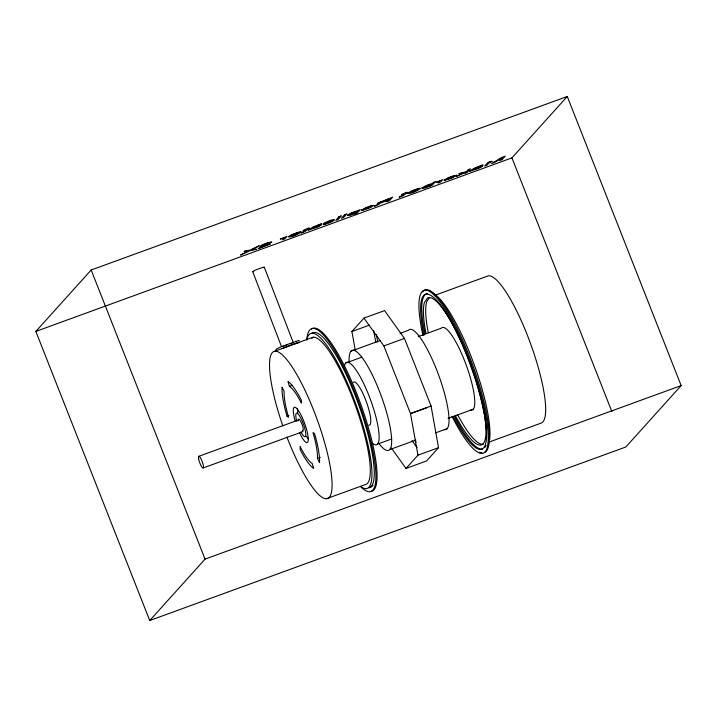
<?xml version="1.0" encoding="UTF-8"?>
<svg xmlns="http://www.w3.org/2000/svg" width="717" height="717" viewBox="0 0 717 717"><rect width="100%" height="100%" fill="white"/><g stroke="black" fill="none" stroke-linecap="round" stroke-linejoin="round"><path stroke-width="1.08" d="M429.313 297.878L426.732 301.606A78.261 17.226 70 0 0 428.237 332.455M355.238 350.129L351.904 331.496L363.967 318.106L384.554 310.604L404.46 338.424L431.078 406.046L438.526 447.677L426.579 460.941L406.001 468.452L391.455 448.125M35.85 331.415L91.176 270.004L567.264 96.472L681.15 385.585L625.824 446.996L149.736 620.528L35.85 331.415L511.938 157.883L567.264 96.472M149.736 620.528L205.062 559.117L681.15 385.585M406.001 468.452L417.948 455.187L438.526 447.677M311.904 338.245L313.132 337.232A78.261 17.226 70 0 1 356.618 408.977A78.261 17.226 70 0 1 364.944 484.71L326.692 498.647M299.034 341.014A12.521 0.95 -21 0 0 297.403 340.88L281.225 346.75A12.521 0.95 -21 0 0 276.475 349.726M284.434 345.952L285.805 345.379A6.211 0.475 -21 0 1 287.293 344.787M281.969 348.695L284.721 347.53A12.521 0.95 -21 0 1 296.166 343.371L298.147 342.816A12.521 0.95 -21 0 1 299.464 342.556M431.078 406.046L410.509 413.584L417.948 455.187M274.88 351.178L313.132 337.232M435.049 295.225L487.21 276.215A78.261 17.226 70 0 1 529.926 341.928A78.261 17.226 70 0 1 541.559 422.94L488.358 442.335M351.904 331.496L369.398 325.124M351.007 351.196L380.216 340.548M400.041 333.324L408.385 330.277A53.219 11.714 70 0 1 439.037 376.192A53.219 11.714 70 0 1 444.199 429.528M363.967 318.106L383.873 345.935L404.46 338.424M345.675 363.062L361.78 357.191M418.253 336.614L441.305 328.207A43.827 9.644 70 0 1 466.552 366.02A43.827 9.644 70 0 1 470.8 409.945M289.39 386.329A41.738 9.187 70 0 1 301.355 403.053L301.427 400.328A46.955 10.334 70 0 0 287.965 381.507L289.39 386.329L292.258 385.28M287.051 416.281L288.575 417.24A41.738 9.187 70 0 1 284.129 391.392L282.05 387.198A46.955 10.334 70 0 0 287.051 416.281L288.969 415.582M198.699 456.353L298.38 420.019M203.252 467.932L302.941 431.598M317.434 458.441A41.738 9.187 70 0 0 312.988 432.584L314.512 433.543A46.955 10.334 70 0 1 319.522 462.626L317.434 458.441L320.302 457.392M377.59 444.092L391.688 438.956M448.071 418.405L473.229 409.237M389.761 449.586L415.842 440.077M435.667 432.853L447.148 428.667M426.893 407.668L410.509 413.584L383.873 345.935M414.82 440.319L416.111 442.12M412.042 440.623L417.097 447.686M511.938 157.883L611.897 411.639M91.176 270.004L205.062 559.117M295.933 341.283L296.686 343.228M264.286 267.181L292.984 341.901M282.955 346.015L283.699 347.96M252.716 271.653L281.414 346.374M376.353 334.4L377.716 342.018M373.665 330.573L375.825 342.627M349.197 362.677A53.219 11.714 70 0 1 365.975 363.304A53.219 11.714 70 0 1 390.586 429.806A53.219 11.714 70 0 1 379.32 444.056M353.275 382.358A22.953 5.055 70 0 1 366.495 402.165A22.953 5.055 70 0 1 368.726 425.172M344.339 366.53A43.827 9.644 70 0 1 370.913 400.875A43.827 9.644 70 0 1 371.827 442.694M282.83 425.844A78.261 17.226 70 0 1 286.128 358.823A78.261 17.226 70 0 1 332.088 484.172A78.261 17.226 70 0 1 286.925 437.02M295.099 420.798A18.785 4.132 70 0 1 297.743 409.649A18.785 4.132 70 0 1 308.247 437.953A18.785 4.132 70 0 1 299.455 432.548M311.859 333.405A82.437 18.149 70 0 1 357.953 402.748A82.437 18.149 70 0 1 368.717 487.793M372.983 485.301A82.437 18.149 70 0 1 369.864 487.372M263.668 267.674A6.211 0.475 -21 0 0 262.906 267.405A6.211 0.475 -21 0 0 256.704 269.619L255.342 270.192A6.211 0.475 -21 0 0 253.639 271.546M290.224 343.721A6.211 0.475 -21 0 1 291.469 343.318M292.455 343.04A6.211 0.475 -21 0 1 293.11 342.914M306.813 339.912A86.605 19.063 70 0 1 359.002 402.945A86.605 19.063 70 0 1 360.57 486.565M311.519 329.103A86.605 19.063 70 0 1 359.943 401.959A86.605 19.063 70 0 1 371.245 491.306M306.813 339.688A82.437 18.149 70 0 1 355.659 403.59A82.437 18.149 70 0 1 360.992 486.807M298.326 420.852A6.265 1.38 70 0 1 301.606 423.236A6.265 1.38 70 0 1 302.422 430.648M296.721 421.184A12.521 2.76 70 0 1 298.729 414.704A12.521 2.76 70 0 1 305.675 432.781A12.521 2.76 70 0 1 300.853 431.939M308.265 438.947A18.785 4.132 70 0 1 306.401 436.232M297.86 412.983A18.785 4.132 70 0 1 297.492 408.296M482.577 448.887A82.437 18.149 70 0 1 454.461 416.201M424.93 333.826A82.437 18.149 70 0 1 427.305 293.674M486.09 445.311A82.437 18.149 70 0 1 484.907 447.327M424.007 335.323A82.437 18.149 70 0 1 443.698 309.601A82.437 18.149 70 0 1 486.18 427.449A82.437 18.149 70 0 1 453.314 416.622M481.976 452.893A86.605 19.063 70 0 1 479.691 452.14M422.645 291.936A86.605 19.063 70 0 1 469.823 357.362A86.605 19.063 70 0 1 484.88 452.472M422.887 335.233A86.605 19.063 70 0 1 443.097 306.293A86.605 19.063 70 0 1 487.918 431.275A86.605 19.063 70 0 1 451.961 416.281M434.215 294.113A82.437 18.149 70 0 1 473.829 363.662A82.437 18.149 70 0 1 488.851 443.196M483.339 444.155A78.261 17.226 70 0 1 457.679 414.829M481.761 401.386A78.261 17.226 70 0 1 455.385 415.663M425.943 333.288A78.261 17.226 70 0 1 424.437 302.44L427.529 297.967A78.261 17.226 70 0 1 462.223 343.909M463.101 345.899A78.261 17.226 70 0 1 469.877 362.677M470.253 363.68A78.261 17.226 70 0 1 476.455 381.937M476.76 382.932A78.261 17.226 70 0 1 481.528 400.418M300.208 446.772L300.136 449.505A46.955 10.334 70 0 0 313.607 468.318L312.182 463.496A41.738 9.187 70 0 1 300.208 446.772M313.32 227.253L321.18 225.084L317.111 227.199L308.274 230.157C312.173 226.106 333.441 219.698 313.32 227.253M474.636 168.45L482.487 166.29L478.427 168.405L469.581 171.363C473.489 167.303 494.748 160.895 474.636 168.45M283.878 238.062L282.489 239.774L284.712 238.958L287.096 236.314L280.293 239.075L283.878 238.062M439.584 181.311L438.195 183.014L440.417 182.208L442.801 179.555L435.999 182.324L439.584 181.311M270.282 243.932L258.084 248.665L268.095 244.73C250.072 249.973 268.077 241.45 271.824 242.122L266.67 243.422L262.7 245.492L270.282 243.932M312.558 228.14L318.787 226.07L312.558 228.14M473.874 169.346L480.094 167.267L473.874 169.346M298.711 232.729C289.847 239.173 287.392 234.907 298.711 232.729M377.438 203.377L379.203 203.323L374.426 206.2L377.357 205.187L380.494 203.045L388.336 200.142L386.938 201.701L389.385 200.805L392.656 197.175L377.438 203.377M417.939 189.27C409.075 195.714 406.62 191.448 417.939 189.27M424.114 187.245C431.258 187.316 435.712 180.37 424.114 187.245M332.312 220.531L329.426 222.413L323.152 224.627A4.938 0.556 -21.5 0 0 324.765 224.322C341.256 218.802 333.844 217.529 323.654 223.587L332.312 220.531M379.885 202.517L388.713 199.729L389.824 198.492L379.885 202.517M373.808 205.429L368.879 208.288L361.422 210.547L371.182 206.648L361.511 210.171L365.858 207.652L371.128 205.707L373.808 205.429M456.559 175.262L451.629 178.121L444.128 180.29L450.321 178.39L453.933 176.481L444.262 180.012L450.043 176.902L456.559 175.262M347.521 215.136C348.812 216.57 353.759 213.523 355.937 212.797L354.727 214.15L356.941 213.343L360.266 209.651L351.939 212.689L347.521 215.136M301.023 231.95C295.207 237.085 278.178 239.854 297.268 232.568A5.942 0.672 -21.5 0 1 300.118 231.779L301.023 231.95M420.261 188.49C414.435 193.626 397.406 196.395 416.496 189.109A5.942 0.672 -21.5 0 1 419.346 188.32L420.261 188.49M357.066 211.524C348.417 217.681 346.652 213.325 357.066 211.524M421.865 188.042C423.353 189.431 428.192 186.429 430.505 185.595L430.2 185.927L432.243 185.183L435.524 181.544L433.373 182.324L432.181 183.642L426.292 185.586L421.865 188.042M489.173 162.75L486.933 165.251L484.602 166.102L487.874 162.472L491.351 161.2L493.744 162.392L501.712 157.426L505.225 156.145L501.954 159.774L499.615 160.626L502.429 157.543L494.47 162.499L492.041 163.386L489.639 162.203L489.173 162.75M301.337 232.667L301.023 233.016L304.922 231.51L309.547 228.131L307.763 228.777L308.427 228.042L303.408 230.363L303.085 230.731L305.191 229.96L303.408 231.851L301.337 232.667M338.2 217.69L335.825 220.334L338.074 219.51L340.45 216.875L338.2 217.69M339.096 216.695L338.639 217.206L341.346 215.88L339.096 216.695M344.68 214.661L341.409 218.3L343.622 217.484L346.894 213.854L344.68 214.661M399.521 196.879L399.208 197.229L403.106 195.723L407.731 192.344L405.947 192.99L406.611 192.255L401.592 194.576L401.269 194.943L403.375 194.173L401.592 196.064L399.521 196.879M465.942 172.232L465.046 173.227L467.179 172.447L470.451 168.818L468.318 169.597L466.417 171.704L458.907 173.684L463.065 172.842L456.236 176.436L465.942 172.232M364.568 208.647L364.102 208.988L371.415 206.12L364.568 208.647M447.318 178.479L446.861 178.829L454.166 175.952L447.318 178.479M249.803 250.681L240.536 255.064L248.584 250.878L244.103 251.326L250.358 249.973L259.294 245.788L251.622 249.767L256.426 249.265L249.803 250.681M198.627 458.862A6.265 1.38 70 0 0 202.911 468.031A6.265 1.38 70 0 0 201.387 459.534A6.265 1.38 70 0 0 198.627 458.862"/></g></svg>
